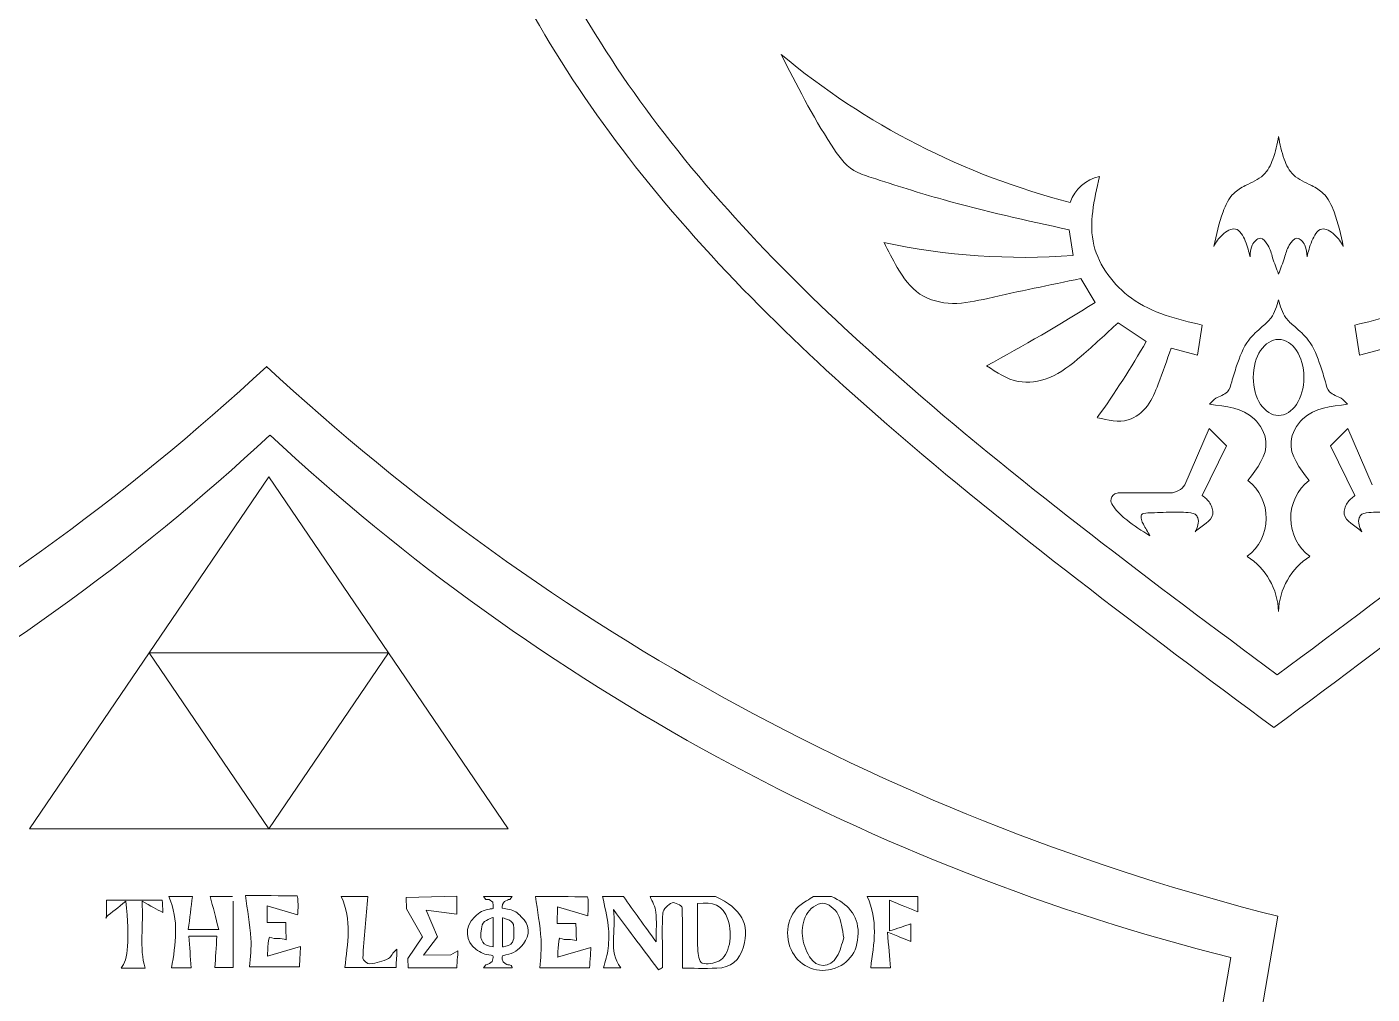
# Model space of a CAD drawing. Header units: inches. Extents: x 0 to 12, y 0 to 12.
# Drawn here: x 1.803 to 2.909, y 6.753 to 7.548 of the extents above; entities that cross this region are included whole.
import ezdxf

# ---------------------------------------------------------------- set-up
doc = ezdxf.new("R2010")
doc.units = ezdxf.units.IN
doc.header["$MEASUREMENT"] = 0

msp = doc.modelspace()

# ---------------------------------------------------------------- linework, layer by layer
at = {"color": 5, "lineweight": 0}
for p, q in [((2.6635, 7.3602), (2.6603, 7.3814)), ((2.6816, 7.3216), (2.6699, 7.3413)), ((2.7237, 7.2896), (2.7005, 7.3049)), ((2.7696, 7.303), (2.7658, 7.2783)), ((2.8953, 7.303), (2.8991, 7.2783)), ((2.7658, 7.2783), (2.7441, 7.284)), ((2.8991, 7.2783), (2.9208, 7.284)), ((2.7555, 7.1718), (2.7754, 7.2181)), ((2.7754, 7.2181), (2.7898, 7.2037)), ((2.8895, 7.2181), (2.8751, 7.2037)), ((2.9094, 7.1718), (2.8895, 7.2181)), ((2.7898, 7.2037), (2.7698, 7.1629)), ((2.8751, 7.2037), (2.8951, 7.1629)), ((2.0022, 7.1783), (1.9038, 7.0336)), ((2.1007, 7.0336), (2.0022, 7.1783)), ((2.7018, 7.1651), (2.7435, 7.1651)), ((1.9038, 7.0336), (1.8053, 6.8888)), ((2.0022, 6.8888), (1.9038, 7.0336)), ((1.9038, 7.0336), (2.1007, 7.0336)), ((2.1007, 7.0336), (2.0022, 6.8888)), ((2.1991, 6.8888), (2.1007, 7.0336)), ((1.8053, 6.8888), (2.0022, 6.8888)), ((2.0022, 6.8888), (2.1991, 6.8888)), ((2.7053, 6.2747), (2.7932, 6.7831))]:
    msp.add_line(p, q, dxfattribs=at)
at = {"color": 250, "lineweight": 0}
msp.add_line((2.7395, 6.2819), (2.832, 6.817), dxfattribs=at)
at = {"color": 5, "lineweight": 0}
for centre, radius, start, end in [((2.8107, 7.9891), 0.604, 230.1334, 255.6659), ((2.6917, 7.3935), 0.0322, 101.4674, 161.1937), ((2.6232, 7.9093), 0.5506, 257.9267, 274.1924), ((1.8901, 8.5761), 1.4833, 298.2597, 302.2494), ((2.064, 7.6688), 0.7609, 324.5017, 330.1066), ((0.7719, 8.5361), 1.8077, 284.1261, 312.9293), ((3.2344, 8.5361), 1.8077, 227.0707, 255.8739), ((2.7432, 7.1797), 0.0146, 271.0459, 327.1361), ((2.7832, 7.1443), 0.0392, 306.8379, 52.1804), ((2.8817, 7.1443), 0.0392, 127.8196, 233.1621), ((2.7764, 7.0657), 0.0561, 1.9204, 57.3192), ((2.8885, 7.0657), 0.0561, 122.6808, 178.0796)]:
    msp.add_arc(centre, radius, start, end, dxfattribs=at)
at = {"color": 250, "lineweight": 0}
for centre, start, end in [((0.7044, 8.6624), 284.1261, 312.9293), ((3.2964, 8.6624), 227.0707, 255.8739)]:
    msp.add_arc(centre, 1.9029, start, end, dxfattribs=at)
at = {"color": 5, "lineweight": 0}
msp.add_ellipse((2.8325, 7.26), major_axis=(0, 0.0313), ratio=0.665933, dxfattribs=at)
at = {"color": 250, "lineweight": 0}
for points in [[(2.8286, 6.9721), (2.7205, 7.0526), (2.5306, 7.1938), (2.2936, 7.4248), (2.1401, 7.6873), (2.1062, 7.8819), (2.0895, 7.9849)], [(2.8286, 6.9721), (2.9367, 7.0526), (3.1266, 7.1938), (3.3636, 7.4248), (3.5172, 7.6873), (3.551, 7.8819), (3.5677, 7.9849)]]:
    msp.add_open_spline(points, degree=3, knots=[0, 0, 0, 0, 0.0808468, 0.1419248, 0.197496, 0.2597021, 0.2597021, 0.2597021, 0.2597021], dxfattribs=at)
at = {"color": 5, "lineweight": 0}
for points, knots in [([(2.8314, 7.0155), (2.7286, 7.092), (2.5483, 7.2262), (2.3231, 7.4456), (2.1772, 7.695), (2.145, 7.8798), (2.1292, 7.9777)], [0, 0, 0, 0, 0.0808468, 0.1419248, 0.197496, 0.2597021, 0.2597021, 0.2597021, 0.2597021]), ([(2.8314, 7.0155), (2.9341, 7.092), (3.1144, 7.2262), (3.3396, 7.4456), (3.4855, 7.695), (3.5177, 7.8798), (3.5335, 7.9777)], [0, 0, 0, 0, 0.0808468, 0.1419248, 0.197496, 0.2597021, 0.2597021, 0.2597021, 0.2597021]), ([(2.6603, 7.3814), (2.6254, 7.389), (2.5704, 7.401), (2.5126, 7.4195), (2.4786, 7.4305), (2.4531, 7.4674), (2.4362, 7.5005), (2.4235, 7.5255)], [0, 0, 0, 0, 0.02753964, 0.04351363, 0.0474821, 0.05463243, 0.07669562, 0.07669562, 0.07669562, 0.07669562]), ([(2.8325, 7.4581), (2.8313, 7.4518), (2.8291, 7.4406), (2.8208, 7.4244), (2.8067, 7.4189), (2.7932, 7.4109), (2.7846, 7.3924), (2.7813, 7.3772), (2.7792, 7.3677)], [0, 0, 0, 0, 0.00496667, 0.00889983, 0.01334248, 0.01630321, 0.02086423, 0.02843291, 0.02843291, 0.02843291, 0.02843291]), ([(2.8325, 7.4581), (2.8337, 7.4518), (2.8358, 7.4406), (2.8441, 7.4244), (2.8582, 7.4189), (2.8717, 7.4109), (2.8804, 7.3924), (2.8837, 7.3772), (2.8857, 7.3677)], [0, 0, 0, 0, 0.00496667, 0.00889983, 0.01334248, 0.01630321, 0.02086423, 0.02843291, 0.02843291, 0.02843291, 0.02843291]), ([(2.7696, 7.303), (2.7491, 7.3079), (2.7109, 7.317), (2.672, 7.3687), (2.6808, 7.4059), (2.6853, 7.4251)], [0, 0, 0, 0, 0.01607831, 0.02987121, 0.04449574, 0.04449574, 0.04449574, 0.04449574]), ([(2.8953, 7.303), (2.9159, 7.3079), (2.9541, 7.317), (2.9929, 7.3687), (2.9842, 7.4059), (2.9797, 7.4251)], [0, 0, 0, 0, 0.01607831, 0.02987121, 0.04449574, 0.04449574, 0.04449574, 0.04449574]), ([(2.8091, 7.3592), (2.8081, 7.3633), (2.8061, 7.3715), (2.7983, 7.3854), (2.7851, 7.3776), (2.7812, 7.3711), (2.7792, 7.3677)], [0, 0, 0, 0, 0.00351206, 0.00679766, 0.00978558, 0.01288207, 0.01288207, 0.01288207, 0.01288207]), ([(2.8559, 7.3592), (2.8569, 7.3633), (2.8589, 7.3715), (2.8667, 7.3854), (2.8798, 7.3776), (2.8837, 7.3711), (2.8857, 7.3677)], [0, 0, 0, 0, 0.00351206, 0.00679766, 0.00978558, 0.01288207, 0.01288207, 0.01288207, 0.01288207]), ([(2.6699, 7.3413), (2.6444, 7.336), (2.6093, 7.3288), (2.5652, 7.3185), (2.5353, 7.3259), (2.5193, 7.3486), (2.5115, 7.364), (2.5081, 7.3709)], [0, 0, 0, 0, 0.02023305, 0.02779216, 0.03497388, 0.04239776, 0.04841567, 0.04841567, 0.04841567, 0.04841567]), ([(2.8325, 7.345), (2.8307, 7.3495), (2.8277, 7.3575), (2.8251, 7.3677), (2.8175, 7.3773), (2.8093, 7.3683), (2.8092, 7.3623), (2.8091, 7.3592)], [0, 0, 0, 0, 0.00367448, 0.00651244, 0.00872326, 0.0109429, 0.0134626, 0.0134626, 0.0134626, 0.0134626]), ([(2.8325, 7.345), (2.8342, 7.3495), (2.8373, 7.3575), (2.8399, 7.3677), (2.8475, 7.3773), (2.8556, 7.3683), (2.8558, 7.3623), (2.8559, 7.3592)], [0, 0, 0, 0, 0.00367448, 0.00651244, 0.00872326, 0.0109429, 0.0134626, 0.0134626, 0.0134626, 0.0134626]), ([(2.8325, 7.3238), (2.831, 7.3185), (2.8285, 7.3099), (2.8177, 7.3006), (2.8053, 7.2897), (2.7988, 7.2724), (2.7944, 7.2582), (2.7914, 7.2463), (2.7813, 7.2442), (2.7772, 7.2397), (2.7756, 7.2379)], [0, 0, 0, 0, 0.00412311, 0.00675957, 0.01082209, 0.01687384, 0.02044886, 0.02277519, 0.025562, 0.02745838, 0.02745838, 0.02745838, 0.02745838]), ([(2.8325, 7.3238), (2.8339, 7.3185), (2.8364, 7.3099), (2.8472, 7.3006), (2.8596, 7.2897), (2.8662, 7.2724), (2.8706, 7.2582), (2.8735, 7.2463), (2.8836, 7.2442), (2.8877, 7.2397), (2.8893, 7.2379)], [0, 0, 0, 0, 0.00412311, 0.00675957, 0.01082209, 0.01687384, 0.02044886, 0.02277519, 0.025562, 0.02745838, 0.02745838, 0.02745838, 0.02745838]), ([(2.7005, 7.3049), (2.6906, 7.2957), (2.6728, 7.2793), (2.6471, 7.2582), (2.6163, 7.2537), (2.6007, 7.264), (2.5924, 7.2696)], [0, 0, 0, 0, 0.01052872, 0.01884852, 0.02537562, 0.03288337, 0.03288337, 0.03288337, 0.03288337]), ([(2.7441, 7.284), (2.7407, 7.2741), (2.735, 7.258), (2.7263, 7.236), (2.7077, 7.2211), (2.6923, 7.2248), (2.6835, 7.2269)], [0, 0, 0, 0, 0.00813648, 0.01321573, 0.01827977, 0.02485473, 0.02485473, 0.02485473, 0.02485473]), ([(2.8072, 7.1753), (2.8152, 7.1855), (2.828, 7.202), (2.8105, 7.2341), (2.7893, 7.2364), (2.7756, 7.2379)], [0, 0, 0, 0, 0.00906876, 0.01459213, 0.02458282, 0.02458282, 0.02458282, 0.02458282]), ([(2.8577, 7.1753), (2.8497, 7.1855), (2.8369, 7.202), (2.8544, 7.2341), (2.8757, 7.2364), (2.8893, 7.2379)], [0, 0, 0, 0, 0.00906876, 0.01459213, 0.02458282, 0.02458282, 0.02458282, 0.02458282]), ([(2.7267, 7.1299), (2.7201, 7.134), (2.7093, 7.1408), (2.6987, 7.1506), (2.6935, 7.1587), (2.6967, 7.1649), (2.7004, 7.165), (2.7018, 7.1651)], [0, 0, 0, 0, 0.00596177, 0.00986587, 0.01130521, 0.01296865, 0.01403095, 0.01403095, 0.01403095, 0.01403095]), ([(2.7698, 7.1629), (2.7721, 7.1611), (2.7767, 7.1573), (2.7812, 7.1432), (2.7693, 7.138), (2.764, 7.1334), (2.7639, 7.1332)], [0, 0, 0, 0, 0.002263082, 0.004672888, 0.009805081, 0.009973743, 0.009973743, 0.009973743, 0.009973743]), ([(2.8951, 7.1629), (2.8929, 7.1611), (2.8882, 7.1573), (2.8837, 7.1432), (2.8956, 7.138), (2.9009, 7.1334), (2.9011, 7.1332)], [0, 0, 0, 0, 0.002263082, 0.004672888, 0.009805081, 0.009973743, 0.009973743, 0.009973743, 0.009973743]), ([(2.7267, 7.1299), (2.7248, 7.133), (2.7223, 7.1374), (2.7196, 7.1428), (2.7189, 7.1483), (2.7311, 7.1488), (2.7429, 7.1493), (2.7562, 7.1494), (2.7642, 7.148), (2.7679, 7.1422), (2.7659, 7.1367), (2.7639, 7.1332)], [0, 0, 0, 0, 0.00278599, 0.00388366, 0.00486863, 0.00626844, 0.01134116, 0.01538852, 0.01640716, 0.01732059, 0.0203083, 0.0203083, 0.0203083, 0.0203083]), ([(2.9382, 7.1299), (2.9401, 7.133), (2.9427, 7.1374), (2.9453, 7.1428), (2.946, 7.1483), (2.9338, 7.1488), (2.922, 7.1493), (2.9087, 7.1494), (2.9007, 7.148), (2.8971, 7.1422), (2.899, 7.1367), (2.9011, 7.1332)], [0, 0, 0, 0, 0.00278599, 0.00388366, 0.00486863, 0.00626844, 0.01134116, 0.01538852, 0.01640716, 0.01732059, 0.0203083, 0.0203083, 0.0203083, 0.0203083])]:
    msp.add_open_spline(points, degree=3, knots=knots, dxfattribs=at)
at = {"color": 1, "lineweight": 0}
for points, knots in [([(1.8686, 6.8162), (1.8686, 6.8206), (1.8686, 6.825), (1.8686, 6.8303), (1.8839, 6.8303), (1.8987, 6.8303), (1.9146, 6.8303), (1.9147, 6.8273), (1.9149, 6.8239), (1.9151, 6.8201), (1.91, 6.8229), (1.9053, 6.8254), (1.898, 6.8294), (1.8993, 6.809), (1.8955, 6.7914), (1.9005, 6.7744), (1.8961, 6.7744), (1.8886, 6.7744), (1.8807, 6.7744), (1.8866, 6.7809), (1.8878, 6.7978), (1.8846, 6.8294), (1.8782, 6.8242), (1.8733, 6.8203), (1.8684, 6.8164), (1.8684, 6.8164), (1.8686, 6.8162), (1.8686, 6.8162)], [0, 0, 0, 0, 1, 1, 1, 2, 2, 2, 3, 3, 3, 4, 4, 4, 5, 5, 5, 6, 6, 6, 7, 7, 7, 8, 8, 8, 9, 9, 9, 9]), ([(1.973, 6.8295), (1.973, 6.8284), (1.973, 6.8273), (1.973, 6.8262), (1.973, 6.808), (1.973, 6.7916), (1.973, 6.7748), (1.9684, 6.7748), (1.9621, 6.7748), (1.9578, 6.7748), (1.9584, 6.7831), (1.9589, 6.7914), (1.9595, 6.8006), (1.9516, 6.8006), (1.9449, 6.8006), (1.9365, 6.8006), (1.9371, 6.7919), (1.9377, 6.7836), (1.9384, 6.7747), (1.9337, 6.7747), (1.9267, 6.7747), (1.9222, 6.7747), (1.9256, 6.7941), (1.9286, 6.8137), (1.9199, 6.8333), (1.9264, 6.8333), (1.9329, 6.8333), (1.9394, 6.8333), (1.9383, 6.8244), (1.9372, 6.8156), (1.936, 6.8061), (1.9448, 6.8061), (1.9514, 6.8061), (1.9611, 6.8061), (1.9585, 6.8161), (1.9563, 6.8247), (1.9541, 6.8333), (1.9602, 6.8333), (1.9663, 6.8333), (1.9724, 6.8333)], [0, 0, 0, 0, 1, 1, 1, 2, 2, 2, 3, 3, 3, 4, 4, 4, 5, 5, 5, 6, 6, 6, 7, 7, 7, 8, 8, 8, 9, 9, 9, 10, 10, 10, 11, 11, 11, 12, 12, 12, 13, 13, 13, 13]), ([(2.0256, 6.8339), (2.0269, 6.8287), (2.0259, 6.8183), (2.0259, 6.8183), (2.0259, 6.8183), (2.0009, 6.8255), (2.0009, 6.8255), (2.0009, 6.8255), (2.0008, 6.812), (2.0008, 6.812), (2.0008, 6.812), (2.0161, 6.812), (2.0161, 6.812), (2.0161, 6.812), (2.0164, 6.8006), (2.0164, 6.7978), (2.0122, 6.7996), (2.0079, 6.7977), (2.0028, 6.7999), (2.0016, 6.7991), (2.0011, 6.7843), (2.0011, 6.7843), (2.0011, 6.7843), (2.0283, 6.7922), (2.0283, 6.7922), (2.0283, 6.7922), (2.0276, 6.7803), (2.0273, 6.7754), (2.0123, 6.7754), (1.9981, 6.7754), (1.9864, 6.7754), (1.9869, 6.7834), (1.9881, 6.7911), (1.9875, 6.7988), (1.9866, 6.8106), (1.9845, 6.8224), (1.9829, 6.8341), (1.9959, 6.8341), (2.0126, 6.8339), (2.0256, 6.8339)], [0, 0, 0, 0, 1, 1, 1, 2, 2, 2, 3, 3, 3, 4, 4, 4, 5, 5, 5, 6, 6, 6, 7, 7, 7, 8, 8, 8, 9, 9, 9, 10, 10, 10, 11, 11, 11, 12, 12, 12, 13, 13, 13, 13]), ([(2.0836, 6.8333), (2.0821, 6.8164), (2.0805, 6.7994), (2.0795, 6.7825), (2.0794, 6.781), (2.0835, 6.7777), (2.0853, 6.7779), (2.0906, 6.7786), (2.096, 6.7799), (2.1007, 6.7823), (2.103, 6.7834), (2.1037, 6.7875), (2.1076, 6.7899), (2.1074, 6.7852), (2.1071, 6.7804), (2.1068, 6.7749), (2.0922, 6.7749), (2.0781, 6.7749), (2.0648, 6.7749), (2.0666, 6.7943), (2.0712, 6.8141), (2.0616, 6.8333), (2.0689, 6.8333), (2.0763, 6.8333), (2.0836, 6.8333)], [0, 0, 0, 0, 1, 1, 1, 2, 2, 2, 3, 3, 3, 4, 4, 4, 5, 5, 5, 6, 6, 6, 7, 7, 7, 8, 8, 8, 8]), ([(2.1316, 6.822), (2.1316, 6.822), (2.141, 6.8), (2.141, 6.8), (2.141, 6.8), (2.1295, 6.7851), (2.1295, 6.7851), (2.1295, 6.7851), (2.1518, 6.7852), (2.1518, 6.7852), (2.1518, 6.7852), (2.1577, 6.7885), (2.1577, 6.7885), (2.1577, 6.7885), (2.1571, 6.7796), (2.1568, 6.7746), (2.142, 6.7746), (2.1167, 6.7746), (2.1167, 6.7746), (2.1167, 6.7746), (2.1166, 6.7822), (2.1166, 6.7822), (2.1166, 6.7822), (2.1285, 6.8002), (2.1285, 6.8002), (2.1285, 6.8002), (2.1153, 6.8231), (2.1153, 6.8231), (2.1153, 6.8231), (2.1151, 6.8324), (2.1151, 6.8324), (2.1151, 6.8324), (2.1568, 6.8335), (2.1568, 6.8335), (2.1569, 6.8286), (2.1569, 6.8238), (2.1569, 6.8189), (2.1569, 6.8189), (2.1316, 6.822), (2.1316, 6.822)], [0, 0, 0, 0, 1, 1, 1, 2, 2, 2, 3, 3, 3, 4, 4, 4, 5, 5, 5, 6, 6, 6, 7, 7, 7, 8, 8, 8, 9, 9, 9, 10, 10, 10, 11, 11, 11, 12, 12, 12, 13, 13, 13, 13]), ([(2.2023, 6.8334), (2.2023, 6.8334), (2.2003, 6.8309), (2.2003, 6.8309), (2.2003, 6.8309), (2.1941, 6.8301), (2.1942, 6.8248), (2.1942, 6.8244), (2.1942, 6.8241), (2.1942, 6.8236), (2.1961, 6.8233), (2.1979, 6.823), (2.1998, 6.8227), (2.2045, 6.8218), (2.2062, 6.8199), (2.2098, 6.8167), (2.2168, 6.8104), (2.2174, 6.8016), (2.2115, 6.7943), (2.2072, 6.789), (2.2038, 6.7864), (2.1971, 6.7853), (2.1941, 6.7847), (2.1941, 6.7848), (2.1942, 6.7817), (2.1942, 6.7783), (2.1987, 6.7771), (2.1987, 6.7771), (2.1987, 6.7771), (2.1997, 6.7771), (2.2002, 6.7771), (2.2026, 6.777), (2.2023, 6.7746), (2.2023, 6.7746), (2.2023, 6.7746), (2.1787, 6.7746), (2.1787, 6.7746), (2.1787, 6.7746), (2.1807, 6.7771), (2.1807, 6.7771), (2.1807, 6.7771), (2.1868, 6.7779), (2.1868, 6.7831), (2.1868, 6.7844), (2.1866, 6.7849), (2.1851, 6.785), (2.1796, 6.7856), (2.1768, 6.7867), (2.1723, 6.7901), (2.1646, 6.7959), (2.162, 6.8082), (2.1716, 6.8167), (2.1757, 6.8203), (2.1782, 6.822), (2.1836, 6.823), (2.1846, 6.8231), (2.1856, 6.8232), (2.1868, 6.8234), (2.1867, 6.8251), (2.1865, 6.8285), (2.1865, 6.8285), (2.1865, 6.8285), (2.1833, 6.8308), (2.1833, 6.8308), (2.1833, 6.8308), (2.1807, 6.8309), (2.1807, 6.8309), (2.1807, 6.8309), (2.1787, 6.8334), (2.1787, 6.8334), (2.1787, 6.8334), (2.2023, 6.8334), (2.2023, 6.8334)], [0, 0, 0, 0, 1, 1, 1, 2, 2, 2, 3, 3, 3, 4, 4, 4, 5, 5, 5, 6, 6, 6, 7, 7, 7, 8, 8, 8, 9, 9, 9, 10, 10, 10, 11, 11, 11, 12, 12, 12, 13, 13, 13, 14, 14, 14, 15, 15, 15, 16, 16, 16, 17, 17, 17, 18, 18, 18, 19, 19, 19, 20, 20, 20, 21, 21, 21, 22, 22, 22, 23, 23, 23, 24, 24, 24, 24]), ([(2.2643, 6.8331), (2.2656, 6.8278), (2.2645, 6.8175), (2.2645, 6.8175), (2.2645, 6.8175), (2.2395, 6.8247), (2.2395, 6.8247), (2.2395, 6.8247), (2.2394, 6.8112), (2.2394, 6.8112), (2.2394, 6.8112), (2.2547, 6.8112), (2.2547, 6.8112), (2.2547, 6.8112), (2.2551, 6.7997), (2.2551, 6.797), (2.2508, 6.7988), (2.2465, 6.7969), (2.2415, 6.799), (2.2402, 6.7983), (2.2397, 6.7834), (2.2397, 6.7834), (2.2397, 6.7834), (2.267, 6.7913), (2.267, 6.7913), (2.267, 6.7913), (2.2663, 6.7795), (2.266, 6.7746), (2.2509, 6.7746), (2.2368, 6.7746), (2.2251, 6.7746), (2.2255, 6.7825), (2.2267, 6.7903), (2.2261, 6.798), (2.2252, 6.8098), (2.2231, 6.8215), (2.2215, 6.8333), (2.2346, 6.8333), (2.2512, 6.8331), (2.2643, 6.8331)], [0, 0, 0, 0, 1, 1, 1, 2, 2, 2, 3, 3, 3, 4, 4, 4, 5, 5, 5, 6, 6, 6, 7, 7, 7, 8, 8, 8, 9, 9, 9, 10, 10, 10, 11, 11, 11, 12, 12, 12, 13, 13, 13, 13]), ([(2.3696, 6.8333), (2.391, 6.8232), (2.3979, 6.8107), (2.3925, 6.7919), (2.3893, 6.7809), (2.3821, 6.7746), (2.3705, 6.7743), (2.3603, 6.7741), (2.3502, 6.7743), (2.3423, 6.7743), (2.3423, 6.7911), (2.3426, 6.8076), (2.342, 6.8241), (2.3419, 6.8257), (2.3357, 6.829), (2.3339, 6.8281), (2.3306, 6.8266), (2.3265, 6.8228), (2.3263, 6.8196), (2.3253, 6.8091), (2.3259, 6.7985), (2.3259, 6.7879), (2.3259, 6.7835), (2.3259, 6.7792), (2.3259, 6.7748), (2.3248, 6.7742), (2.3237, 6.7736), (2.3225, 6.773), (2.311, 6.7885), (2.2994, 6.804), (2.2855, 6.8226), (2.2882, 6.8046), (2.2808, 6.7888), (2.2917, 6.7746), (2.2869, 6.7746), (2.2813, 6.7746), (2.2775, 6.7746), (2.2788, 6.78), (2.2807, 6.7853), (2.2813, 6.7908), (2.2819, 6.7968), (2.282, 6.8031), (2.2813, 6.8091), (2.2803, 6.8172), (2.2783, 6.8253), (2.2767, 6.8333), (2.2824, 6.8333), (2.2881, 6.8333), (2.2938, 6.8333), (2.3023, 6.8214), (2.3108, 6.8096), (2.3207, 6.7959), (2.3207, 6.8056), (2.3212, 6.8131), (2.3205, 6.8205), (2.32, 6.8249), (2.3174, 6.829), (2.3158, 6.8333), (2.3337, 6.8333), (2.3516, 6.8333), (2.3696, 6.8333)], [0, 0, 0, 0, 1, 1, 1, 2, 2, 2, 3, 3, 3, 4, 4, 4, 5, 5, 5, 6, 6, 6, 7, 7, 7, 8, 8, 8, 9, 9, 9, 10, 10, 10, 11, 11, 11, 12, 12, 12, 13, 13, 13, 14, 14, 14, 15, 15, 15, 16, 16, 16, 17, 17, 17, 18, 18, 18, 19, 19, 19, 20, 20, 20, 20]), ([(2.3548, 6.8274), (2.3548, 6.8147), (2.3545, 6.8022), (2.3549, 6.7898), (2.3551, 6.7859), (2.3562, 6.7794), (2.3585, 6.7786), (2.3625, 6.7772), (2.3683, 6.7782), (2.3722, 6.7802), (2.381, 6.7848), (2.3841, 6.8013), (2.3796, 6.8145), (2.3757, 6.8261), (2.3674, 6.8294), (2.3548, 6.8274)], [0, 0, 0, 0, 1, 1, 1, 2, 2, 2, 3, 3, 3, 4, 4, 4, 5, 5, 5, 5]), ([(2.4649, 6.8333), (2.4777, 6.8273), (2.4868, 6.8188), (2.4868, 6.8032), (2.4867, 6.787), (2.4779, 6.7758), (2.4624, 6.773), (2.4491, 6.7705), (2.435, 6.779), (2.4307, 6.792), (2.4256, 6.8073), (2.4312, 6.8227), (2.4444, 6.8298), (2.4464, 6.8309), (2.4483, 6.8321), (2.4502, 6.8333), (2.4551, 6.8333), (2.46, 6.8333), (2.4649, 6.8333)], [0, 0, 0, 0, 1, 1, 1, 2, 2, 2, 3, 3, 3, 4, 4, 4, 5, 5, 5, 6, 6, 6, 6]), ([(2.4751, 6.7992), (2.4735, 6.8063), (2.4732, 6.8133), (2.4702, 6.8187), (2.4679, 6.8229), (2.4619, 6.828), (2.4579, 6.8278), (2.4531, 6.8276), (2.4465, 6.823), (2.4443, 6.8185), (2.4385, 6.807), (2.4403, 6.7947), (2.4468, 6.7837), (2.4526, 6.7741), (2.4636, 6.7742), (2.4694, 6.7839), (2.4722, 6.7886), (2.4733, 6.7943), (2.4751, 6.7992)], [0, 0, 0, 0, 1, 1, 1, 2, 2, 2, 3, 3, 3, 4, 4, 4, 5, 5, 5, 6, 6, 6, 6]), ([(2.5358, 6.8333), (2.5358, 6.8281), (2.5358, 6.8228), (2.5358, 6.8208), (2.5291, 6.8235), (2.5218, 6.8264), (2.5126, 6.8302), (2.5126, 6.8202), (2.5126, 6.814), (2.5126, 6.805), (2.5188, 6.807), (2.5245, 6.8089), (2.5301, 6.8107), (2.5301, 6.8067), (2.5301, 6.801), (2.5301, 6.7963), (2.525, 6.7984), (2.5193, 6.8007), (2.5109, 6.8041), (2.5119, 6.7921), (2.5126, 6.7836), (2.5134, 6.7747), (2.5098, 6.7747), (2.5029, 6.7747), (2.4971, 6.7747), (2.5, 6.7944), (2.5033, 6.8141), (2.4942, 6.8333), (2.5081, 6.8333), (2.5219, 6.8333), (2.5358, 6.8333)], [0, 0, 0, 0, 1, 1, 1, 2, 2, 2, 3, 3, 3, 4, 4, 4, 5, 5, 5, 6, 6, 6, 7, 7, 7, 8, 8, 8, 9, 9, 9, 10, 10, 10, 10]), ([(1.8684, 6.8164), (1.8684, 6.8164), (1.8681, 6.8156), (1.8681, 6.8156), (1.8681, 6.8156), (1.8686, 6.8162), (1.8686, 6.8162), (1.8686, 6.8162), (1.8684, 6.8164), (1.8684, 6.8164)], [0, 0, 0, 0, 1, 1, 1, 2, 2, 2, 3, 3, 3, 3]), ([(2.1867, 6.816), (2.1867, 6.816), (2.179, 6.814), (2.1777, 6.81), (2.1764, 6.806), (2.1765, 6.7993), (2.1765, 6.7993), (2.1765, 6.7993), (2.1776, 6.796), (2.1793, 6.7943), (2.1811, 6.7926), (2.1867, 6.792), (2.1867, 6.792), (2.1867, 6.792), (2.1867, 6.816), (2.1867, 6.816)], [0, 0, 0, 0, 1, 1, 1, 2, 2, 2, 3, 3, 3, 4, 4, 4, 5, 5, 5, 5]), ([(2.1943, 6.7919), (2.1947, 6.7919), (2.1993, 6.7924), (2.2013, 6.7942), (2.2033, 6.796), (2.2037, 6.7993), (2.2037, 6.7993), (2.2037, 6.7993), (2.204, 6.8066), (2.2033, 6.8104), (2.2025, 6.8142), (2.1943, 6.8157), (2.1943, 6.8157), (2.1943, 6.8157), (2.1943, 6.803), (2.1943, 6.7919)], [0, 0, 0, 0, 1, 1, 1, 2, 2, 2, 3, 3, 3, 4, 4, 4, 5, 5, 5, 5])]:
    msp.add_open_spline(points, degree=3, knots=knots, dxfattribs=at)

doc.saveas('drawing.dxf')
